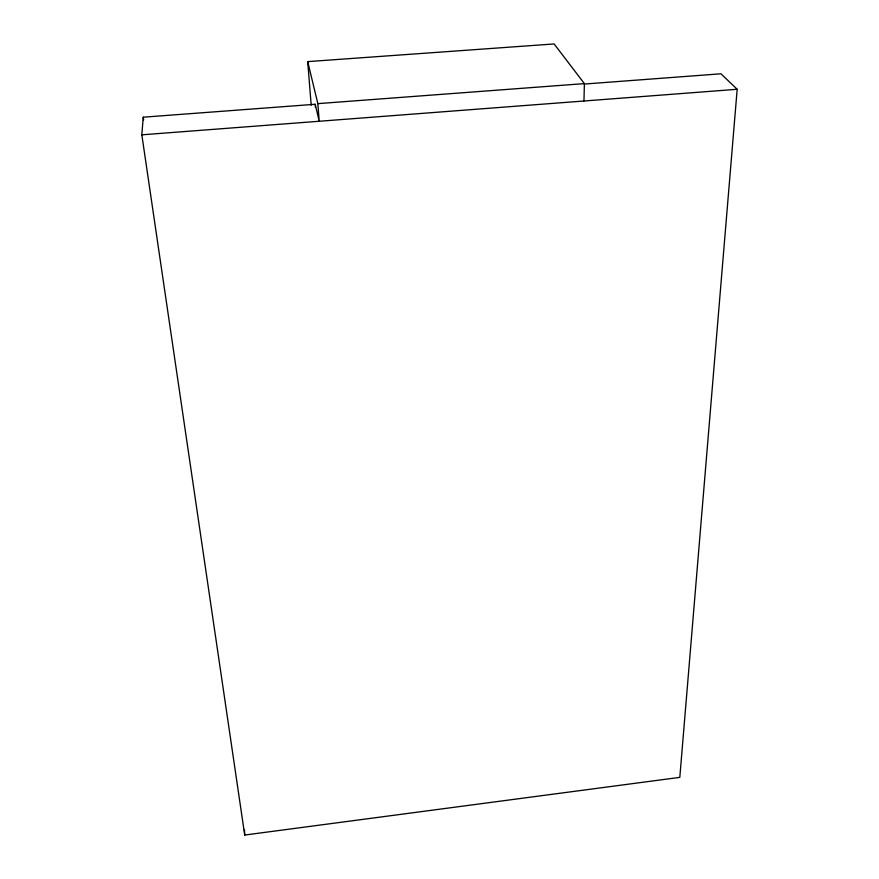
<?xml version="1.0" encoding="UTF-8"?>
<svg xmlns="http://www.w3.org/2000/svg" width="879" height="879" viewBox="0 0 879 879"><rect width="100%" height="100%" fill="white"/><g stroke="black" fill="none" stroke-linecap="round" stroke-linejoin="round"><path stroke-width="1.32" d="M583.953 101.008L584.392 83.615L554.122 43.95L307.705 61.618L311.199 105.26M584.414 84.043L720.967 73.792L737.173 89.284L679.808 777.366L244.714 835.05L141.827 134.828L143.233 117.193L315.198 104.271L319.209 121.258L317.846 103.634L307.705 61.618M141.827 134.828L737.173 89.284M317.846 103.634L584.392 83.615M143.233 117.193L143.629 119.907M315.198 104.271L315.407 106.996M244.472 829.567L244.714 835.05"/></g></svg>
